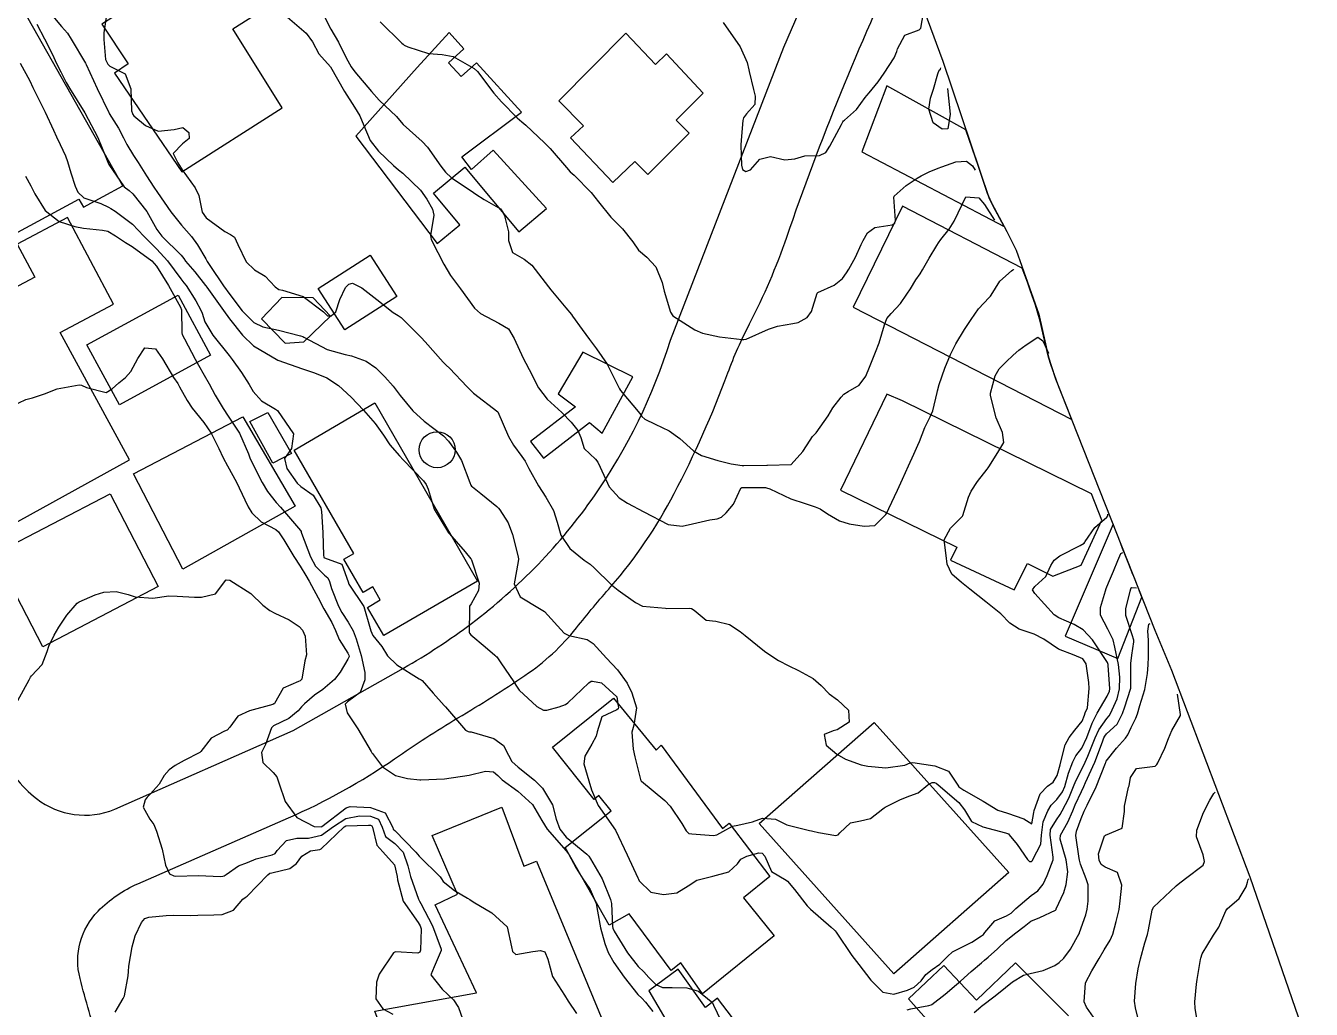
# Model space of a CAD drawing. Header units: metres. Extents: x 298520 to 308411, y 7433745 to 7450750.
# Drawn here: x 302064.3 to 302169.2, y 7441875.2 to 7441955.4 of the extents above; entities that cross this region are included whole.
import ezdxf

# ---------------------------------------------------------------- set-up
doc = ezdxf.new("R2010")
doc.units = ezdxf.units.M
doc.header["$LTSCALE"] = 10
for name, color, linetype in [('Area', 45, 'Continuous'), ('Curvas de Nivel 1m', 11, 'Continuous'), ('Curvas de Nivel 5m', 15, 'Continuous'), ('Edificações', 30, 'Continuous'), ('Vias Primárias', 230, 'Continuous')]:
    doc.layers.add(name, color=color, linetype=linetype)

msp = doc.modelspace()

# ---------------------------------------------------------------- linework, layer by layer
at = {"layer": 'Area'}
msp.add_polyline3d([(302136.29, 7441960.23, 730.65), (302139.12, 7441952.54, 731.31), (302142.91, 7441941.34, 732.93), (302144.36, 7441938.65, 738.67), (302145.11, 7441937.12, 738.94), (302146.96, 7441931.9, 739.96), (302147.76, 7441928.4, 740.87), (302147.98, 7441927.71, 741.01), (302148.34, 7441926.63, 735.45), (302156.44, 7441906.13, 740.71), (302157.79, 7441902.86, 739.09), (302164.18, 7441886, 741.53), (302169.21, 7441871.5, 743.16)], dxfattribs=at)
at = {"layer": 'Curvas de Nivel 1m', "flags": 128}
for points, elevation in [([(302066.35, 7441956.38), (302067.18, 7441955.38), (302067.67, 7441954.85), (302067.98, 7441954.36), (302069.14, 7441952.39), (302069.18, 7441952.34), (302069.21, 7441952.27), (302070.09, 7441950.33), (302071.05, 7441948.36), (302071.07, 7441948.32), (302071.09, 7441948.29), (302071.85, 7441947.08), (302072.24, 7441946.3), (302072.51, 7441945.74), (302073.06, 7441944.86), (302073.44, 7441944.29), (302074.12, 7441943.19), (302074.72, 7441942.27), (302075.02, 7441941.84), (302076.12, 7441940.26), (302076.99, 7441939.18), (302077.81, 7441938.24), (302078.3, 7441937.57), (302078.96, 7441936.43), (302079.08, 7441936.22), (302079.29, 7441935.88), (302080.42, 7441934.21), (302080.92, 7441933.51), (302081.93, 7441932.19), (302082.89, 7441931.23), (302083.61, 7441930.89), (302084.89, 7441930.6), (302086.69, 7441930.13), (302086.88, 7441930.08), (302086.98, 7441930.03), (302088.87, 7441929.03), (302090.34, 7441928.61), (302090.86, 7441928.52), (302092.06, 7441928.07), (302092.85, 7441927.53), (302093.59, 7441926.8), (302094.25, 7441926.04), (302094.5, 7441925.71), (302094.83, 7441925.28), (302095.87, 7441924.02), (302096.8, 7441923.17), (302098.37, 7441921.99), (302098.78, 7441921.56), (302099.43, 7441920.64), (302099.84, 7441919.97), (302100.53, 7441918.17), (302100.61, 7441917.96), (302100.66, 7441917.89), (302100.73, 7441917.82), (302101.41, 7441917.27), (302102.72, 7441916.23), (302102.86, 7441916.08), (302102.98, 7441915.94), (302103.65, 7441914.88), (302104.01, 7441913.92), (302104.46, 7441912.12), (302104.5, 7441911.91), (302104.47, 7441911.72), (302104.13, 7441909.92), (302104.63, 7441908.84), (302106.21, 7441907.89), (302106.61, 7441907.64), (302108.22, 7441905.87), (302108.59, 7441905.68), (302110.1, 7441905.36), (302110.59, 7441905.05), (302111.67, 7441903.83), (302112.56, 7441902.89), (302113.37, 7441901.81), (302113.75, 7441901.02), (302114.13, 7441899.8), (302113.92, 7441898.39), (302113.75, 7441897.81), (302113.86, 7441896.42), (302113.99, 7441895.8), (302114.45, 7441893.94), (302114.49, 7441893.84), (302114.52, 7441893.8), (302116.43, 7441892.22), (302116.88, 7441891.77), (302117.82, 7441890.35), (302118.18, 7441889.75), (302118.4, 7441889.55), (302118.63, 7441889.51), (302120.4, 7441889.37), (302120.68, 7441889.43), (302121.16, 7441889.71), (302121.97, 7441890.14), (302122.41, 7441890.21), (302123.6, 7441890.5), (302124.41, 7441890.8), (302125.47, 7441890.72), (302126.41, 7441890.24), (302128.26, 7441889.77), (302128.4, 7441889.76), (302128.51, 7441889.73), (302128.99, 7441889.62), (302130.4, 7441889.38), (302130.58, 7441889.42), (302130.72, 7441889.6), (302131.59, 7441890.41), (302132.41, 7441890.58), (302133.22, 7441890.77), (302134.24, 7441891.56), (302134.34, 7441891.64), (302134.42, 7441891.68), (302135.67, 7441892.3), (302136.44, 7441892.6), (302137.11, 7441892.85), (302137.92, 7441893.52), (302138.27, 7441893.7), (302138.45, 7441893.7), (302138.59, 7441893.65), (302138.76, 7441893.51), (302140.43, 7441892.07), (302140.91, 7441891.48), (302141.47, 7441890.53), (302142.41, 7441890.08), (302144.26, 7441889.58), (302144.4, 7441889.55), (302144.48, 7441889.51), (302144.55, 7441889.44), (302145.19, 7441888.63), (302146.05, 7441887.41), (302146.2, 7441887.24), (302146.37, 7441887.25), (302146.44, 7441887.34), (302146.49, 7441887.41), (302147.13, 7441888.67), (302147.19, 7441889.4), (302147.32, 7441890.49), (302147.69, 7441891.4), (302147.97, 7441891.85), (302148.44, 7441892.31), (302148.9, 7441892.93), (302149.08, 7441893.38), (302149.39, 7441894.45), (302149.73, 7441895.38), (302149.98, 7441895.87), (302150.48, 7441896.51), (302150.9, 7441897.36), (302151.32, 7441898.55), (302151.73, 7441899.35), (302152.54, 7441900.73), (302152.74, 7441901.14), (302152.77, 7441901.34), (302152.64, 7441903.26), (302152.63, 7441903.34), (302152.57, 7441903.5), (302151.35, 7441905.35), (302150.6, 7441906.16), (302149.84, 7441906.6), (302148.61, 7441907.14), (302148.21, 7441907.39), (302146.64, 7441909.11), (302146.46, 7441909.41), (302146.65, 7441909.69), (302147.55, 7441910.5), (302147.94, 7441911.4), (302148.21, 7441911.85), (302148.67, 7441912.19), (302150.34, 7441913.03), (302150.68, 7441913.22), (302150.72, 7441913.32), (302150.74, 7441913.36), (302151.54, 7441914.51), (302152.51, 7441915.34), (302152.6, 7441915.46), (302152.6, 7441915.58)], 736), ([(302085.63, 7441956.15), (302087.17, 7441954.83), (302087.68, 7441954.12), (302088.2, 7441953.16), (302089.14, 7441952.1), (302090.28, 7441950.09), (302091.1, 7441948.8), (302091.53, 7441948.08), (302091.87, 7441947.29), (302092.38, 7441946.07), (302093.06, 7441945.2), (302094.3, 7441944.04), (302094.7, 7441943.69), (302095.04, 7441943.41), (302096.49, 7441942.02), (302097.02, 7441941.3), (302097.47, 7441940.47), (302097.59, 7441940), (302097.3, 7441938.33), (302097.35, 7441938), (302097.9, 7441936.94), (302098.4, 7441935.99), (302098.94, 7441935.07), (302099.75, 7441933.97), (302100.91, 7441932.41), (302101.38, 7441931.96), (302102.9, 7441931.17), (302103.68, 7441930.72), (302104.13, 7441929.92), (302104.86, 7441928.31), (302105.09, 7441927.91), (302105.35, 7441927.4), (302106.13, 7441925.9), (302106.82, 7441924.98), (302108.02, 7441923.88), (302108.8, 7441923.1), (302109.34, 7441922.41), (302109.57, 7441921.86), (302109.86, 7441920.94), (302110.77, 7441920.07), (302110.97, 7441919.84), (302111.17, 7441919.42), (302111.9, 7441917.83), (302112.72, 7441916.92), (302113.39, 7441916.48), (302114.71, 7441915.79), (302116.7, 7441914.74), (302117.86, 7441914.6), (302118.7, 7441914.8), (302120.12, 7441915.14), (302120.71, 7441915.21), (302121.07, 7441915.36), (302121.45, 7441915.71), (302122.03, 7441916.4), (302122.64, 7441917.7), (302122.69, 7441917.75), (302122.73, 7441917.76), (302124.65, 7441917.76), (302124.73, 7441917.75), (302125, 7441917.67), (302126.72, 7441916.85), (302127.9, 7441916.46), (302128.72, 7441916.19), (302129.11, 7441916.02), (302129.72, 7441915.61), (302130.7, 7441915.05), (302131.48, 7441914.81), (302132.7, 7441914.6), (302133.59, 7441914.68), (302134.49, 7441915.56), (302134.57, 7441915.71), (302134.72, 7441916.05), (302135.42, 7441917.55), (302135.84, 7441918.45), (302136.34, 7441919.54), (302136.77, 7441920.48), (302137.1, 7441921.21), (302137.22, 7441921.53), (302137.66, 7441922.66), (302138.09, 7441923.52), (302138.31, 7441924.01), (302138.66, 7441925.51), (302138.69, 7441925.65), (302138.84, 7441926.16), (302139.3, 7441927.5), (302139.75, 7441928.61), (302140.2, 7441929.49), (302140.89, 7441930.65), (302141.23, 7441931.15), (302141.44, 7441931.47), (302142.04, 7441932.34), (302142.92, 7441933.27), (302143.01, 7441933.37), (302143.07, 7441933.46), (302143.78, 7441934.61), (302144.74, 7441935.44), (302144.85, 7441935.54), (302144.89, 7441935.56), (302144.92, 7441935.52)], 734), ([(302088.69, 7441956.11), (302089.18, 7441955.16), (302089.79, 7441954.09), (302090.42, 7441952.82), (302090.84, 7441952.08), (302091.14, 7441951.68), (302092.5, 7441950.07), (302093.11, 7441949.38), (302094.53, 7441948.04), (302094.79, 7441947.74), (302095.09, 7441947.38), (302096.63, 7441946.01), (302097.07, 7441945.53), (302098.14, 7441943.99), (302098.54, 7441943.49), (302099.03, 7441943.04), (302100.63, 7441941.96), (302101.02, 7441941.7), (302101.7, 7441941.27), (302103.01, 7441940.51), (302103.24, 7441940.17), (302103.35, 7441939.93), (302103.67, 7441938.62), (302103.67, 7441937.93), (302103.99, 7441936.95), (302104.96, 7441936.39), (302105.59, 7441935.9), (302106.93, 7441934.15), (302107.13, 7441933.89), (302108.35, 7441932.44), (302108.81, 7441931.87), (302108.9, 7441931.75), (302109.69, 7441930.66), (302110.29, 7441929.85), (302110.87, 7441929.08), (302111.72, 7441927.83), (302112.66, 7441925.99), (302112.74, 7441925.82), (302112.83, 7441925.69), (302114.39, 7441923.8), (302114.56, 7441923.56), (302114.8, 7441923.33), (302115.64, 7441922.94), (302116.79, 7441922.38), (302117.65, 7441921.76), (302118.77, 7441920.77), (302119.42, 7441920.39), (302120.77, 7441919.98), (302121.84, 7441919.71), (302122.76, 7441919.57), (302122.9, 7441919.56), (302124.76, 7441919.6), (302124.83, 7441919.6), (302126.76, 7441919.65), (302127.7, 7441920.71), (302128.29, 7441921.63), (302128.5, 7441921.92), (302128.79, 7441922.24), (302129.76, 7441923.62), (302130.14, 7441924.28), (302130.83, 7441925.13), (302131.05, 7441925.38), (302131.39, 7441925.59), (302132.29, 7441926.13), (302132.85, 7441926.84), (302133.15, 7441927.58), (302133.64, 7441928.8), (302133.93, 7441929.56), (302134.37, 7441931.03), (302134.57, 7441931.56), (302134.91, 7441931.96), (302135.67, 7441932.78), (302136.2, 7441933.54), (302136.48, 7441933.99), (302136.94, 7441934.7), (302137.27, 7441935.2), (302137.46, 7441935.52), (302138.01, 7441936.47), (302138.63, 7441937.51), (302138.77, 7441937.72), (302138.98, 7441938.01), (302139.65, 7441938.84), (302140.06, 7441939.49), (302141.02, 7441941.48), (302142.06, 7441941.39), (302142.54, 7441940.87), (302143.35, 7441939.59)], 733), ([(302093.19, 7441955.77), (302094.97, 7441954.03), (302095.07, 7441953.94), (302095.16, 7441953.87), (302095.47, 7441953.71), (302097.15, 7441953.19), (302098.26, 7441953.1), (302099.15, 7441952.92), (302100.88, 7441951.96), (302101.14, 7441951.7), (302102.47, 7441949.95), (302103.11, 7441949.23), (302104.38, 7441947.92), (302104.76, 7441947.59), (302105.09, 7441947.33), (302106.62, 7441945.89), (302107.07, 7441945.44), (302108.4, 7441943.87), (302108.71, 7441943.53), (302109.04, 7441943.25), (302110.43, 7441941.85), (302111.02, 7441941.08), (302112.04, 7441939.83), (302112.99, 7441938.88), (302113.83, 7441937.81), (302114.29, 7441937.13), (302114.96, 7441936.57), (302115.7, 7441935.78), (302116.21, 7441934.5), (302116.39, 7441933.78), (302116.91, 7441932.07), (302117.1, 7441931.77), (302118.89, 7441930.63), (302119.52, 7441930.37), (302120.89, 7441930.07), (302122.75, 7441929.84), (302122.88, 7441929.83), (302123.07, 7441929.88), (302124.89, 7441930.68), (302125.63, 7441930.93), (302126.9, 7441931.14), (302127.32, 7441931.22), (302128.05, 7441931.64), (302128.42, 7441932.12), (302128.87, 7441933.63), (302128.89, 7441933.66), (302128.92, 7441933.69), (302130.26, 7441934.28), (302130.94, 7441934.83), (302131.27, 7441935.28), (302131.47, 7441935.59), (302131.99, 7441936.57), (302132.47, 7441937.59), (302132.63, 7441937.93), (302132.99, 7441938.55), (302133.59, 7441938.97), (302135, 7441939.19), (302135.21, 7441939.34), (302135.26, 7441939.55), (302135.12, 7441941.45), (302135.16, 7441941.55), (302136.15, 7441942.42), (302137.04, 7441943.01), (302137.37, 7441943.19), (302138.02, 7441943.52), (302138.75, 7441943.82), (302139.05, 7441943.92), (302140.2, 7441944.34), (302141.06, 7441944.39), (302141.54, 7441944.02), (302141.78, 7441943.65)], 732), ([(302121.19, 7441955.72), (302122.6, 7441953.71), (302123.15, 7441952.44), (302123.3, 7441951.85), (302123.33, 7441951.7), (302123.68, 7441950.24), (302123.81, 7441949.69), (302123.79, 7441949.02), (302123.1, 7441948.26), (302122.87, 7441947.93), (302122.8, 7441947.7), (302122.66, 7441946.12), (302122.64, 7441945.7), (302122.69, 7441944.06), (302122.77, 7441943.7), (302123.04, 7441943.56), (302123.42, 7441943.69), (302124.18, 7441944.56), (302125.06, 7441944.78), (302126.22, 7441944.49), (302127.06, 7441944.57), (302127.87, 7441944.84), (302129.06, 7441944.85), (302129.58, 7441945.11), (302129.9, 7441945.62), (302130.86, 7441947.38), (302130.97, 7441947.6), (302131.02, 7441947.68), (302131.1, 7441947.74), (302132.08, 7441948.61), (302132.79, 7441949.58), (302132.94, 7441949.76), (302133.12, 7441949.96), (302133.84, 7441950.86), (302134.34, 7441951.56), (302135.16, 7441952.83), (302135.37, 7441953.34), (302135.42, 7441953.55), (302136.04, 7441954.68), (302137.19, 7441955.11), (302137.33, 7441955.25), (302137.54, 7441956.5)], 731), ([(302065.18, 7441955.57), (302065.81, 7441954.38), (302066.44, 7441953.09), (302066.79, 7441952.37), (302067.14, 7441951.68), (302067.58, 7441950.81), (302067.84, 7441950.36), (302069.09, 7441948.34), (302070.14, 7441946.33), (302070.92, 7441944.46), (302070.97, 7441944.32), (302071.05, 7441944.13), (302072.3, 7441942.3), (302072.71, 7441941.99), (302073.02, 7441941.74), (302074.15, 7441940.28), (302074.98, 7441938.81), (302075.37, 7441938.27), (302076.96, 7441936.72), (302077.17, 7441936.46), (302077.32, 7441936.24), (302078.07, 7441935.36), (302078.93, 7441934.26), (302078.96, 7441934.22), (302079.05, 7441934.1), (302080.4, 7441932.2), (302080.9, 7441931.54), (302081.97, 7441930.19), (302082.87, 7441929.33), (302084.85, 7441928.15), (302086.85, 7441927.46), (302087.85, 7441927.12), (302088.84, 7441926.72), (302089.8, 7441926.09), (302090.82, 7441925.14), (302091.85, 7441924.07), (302092.8, 7441922.99), (302093.47, 7441922.05), (302093.98, 7441921.25), (302094.77, 7441920.34), (302095.08, 7441920.03), (302096.74, 7441918.32), (302096.96, 7441918.01), (302097.12, 7441917.62), (302097.62, 7441916), (302098.7, 7441914.2), (302098.79, 7441914.08), (302098.87, 7441913.99), (302100.13, 7441912.51), (302100.59, 7441911.96), (302100.62, 7441911.92), (302100.66, 7441911.86), (302101.27, 7441909.95), (302101.23, 7441909.36), (302100.62, 7441908.28), (302100.5, 7441908.08), (302100.48, 7441907.96), (302100.48, 7441907.83), (302100.47, 7441905.96), (302100.5, 7441905.87), (302100.59, 7441905.76), (302101.77, 7441904.76), (302102.57, 7441904.08), (302102.65, 7441904.01), (302102.71, 7441903.94), (302103.04, 7441903.46), (302104.1, 7441901.92), (302104.27, 7441901.64), (302104.54, 7441901.23), (302106, 7441899.9), (302106.52, 7441899.61), (302106.81, 7441899.6), (302107.8, 7441899.88), (302108.33, 7441900.06), (302108.53, 7441900.19), (302110.23, 7441901.84), (302110.43, 7441901.96), (302110.54, 7441901.97), (302111.26, 7441901.83), (302112.53, 7441900.69), (302112.64, 7441899.94), (302112.65, 7441899.82), (302112.63, 7441899.71), (302112.52, 7441899.62), (302111.3, 7441899.05), (302110.91, 7441897.84), (302110.84, 7441897.48), (302110.48, 7441896.84), (302109.9, 7441895.85), (302109.83, 7441895.21), (302110.22, 7441893.84), (302110.44, 7441893.09), (302110.99, 7441891.83), (302112.4, 7441889.82), (302113.35, 7441887.81), (302114.24, 7441885.92), (302114.3, 7441885.8), (302114.35, 7441885.68), (302115.3, 7441884.74), (302116.34, 7441884.57), (302117.41, 7441884.7), (302118.35, 7441885.27), (302119.06, 7441885.74), (302120.36, 7441886.05), (302121.65, 7441886.42), (302122.37, 7441887.06), (302122.63, 7441887.44), (302123.12, 7441887.69), (302124.1, 7441887.96), (302124.38, 7441887.93), (302124.6, 7441887.68), (302125.15, 7441886.45), (302126.35, 7441885.72), (302126.45, 7441885.65), (302127.02, 7441884.96), (302128.06, 7441883.63), (302128.33, 7441883.36), (302130.01, 7441881.9), (302130.3, 7441881.64), (302130.33, 7441881.6), (302130.42, 7441881.48), (302131.71, 7441879.59), (302132.27, 7441878.84), (302133.25, 7441877.57), (302134.24, 7441876.59), (302135.14, 7441876.44), (302136.25, 7441876.75), (302136.79, 7441876.99), (302137.36, 7441877.52), (302137.73, 7441878.04), (302138.27, 7441878.43), (302138.9, 7441878.88), (302139.52, 7441879.5), (302139.91, 7441879.88), (302140.29, 7441880.06), (302141.5, 7441880.68), (302142.3, 7441881.19), (302142.45, 7441881.31), (302142.56, 7441881.46), (302143.37, 7441882.4), (302144.32, 7441882.83), (302144.72, 7441883.04), (302145.1, 7441883.43), (302146.34, 7441884.48), (302146.89, 7441884.86), (302147.32, 7441885.4), (302147.64, 7441886.12), (302148.14, 7441887.39), (302148.15, 7441887.62), (302147.88, 7441889.4), (302147.93, 7441889.87), (302148.42, 7441890.65), (302148.71, 7441891.1), (302148.87, 7441891.39), (302149.41, 7441892.41), (302149.81, 7441893.38), (302149.99, 7441893.84), (302150.47, 7441894.78), (302150.76, 7441895.37), (302150.97, 7441895.86), (302151.57, 7441897.35), (302151.86, 7441898), (302152.52, 7441898.92), (302152.71, 7441899.15), (302152.83, 7441899.34), (302153.35, 7441900.52), (302153.55, 7441901.33), (302153.58, 7441902.3), (302153.46, 7441903.33), (302153.18, 7441904.73), (302153.03, 7441905.34), (302152.6, 7441906.2), (302152, 7441907.35), (302152, 7441907.97), (302152.4, 7441909.34), (302152.46, 7441909.53), (302152.65, 7441909.99), (302153.07, 7441910.93), (302153.43, 7441911.82), (302153.66, 7441912.38), (302153.82, 7441912.47)], 737), ([(302063.82, 7441952.4), (302064.59, 7441950.94), (302064.85, 7441950.39), (302065.12, 7441949.87), (302065.85, 7441948.38), (302066.53, 7441946.93), (302066.77, 7441946.37), (302067.07, 7441945.75), (302067.51, 7441944.82), (302067.68, 7441944.36), (302067.96, 7441943.43), (302068.31, 7441942.35), (302068.53, 7441941.86), (302069.01, 7441941.41), (302070.4, 7441940.93), (302071.01, 7441940.64), (302071.21, 7441940.52), (302071.57, 7441940.31), (302072.99, 7441939.26), (302073.91, 7441938.28), (302074.96, 7441937.2), (302075.84, 7441936.26), (302076.94, 7441934.8), (302077.17, 7441934.48), (302077.35, 7441934.24), (302078.14, 7441933.01), (302078.56, 7441932.23), (302078.66, 7441931.98), (302078.89, 7441931.29), (302079.54, 7441930.21), (302080.86, 7441928.53), (302081.12, 7441928.2), (302081.88, 7441927.16), (302082.5, 7441926.18), (302082.83, 7441925.61), (302083.5, 7441924.85), (302084.65, 7441924.15), (302084.81, 7441924.04), (302086.12, 7441922.14), (302085.95, 7441920.96), (302085.39, 7441920.14), (302085.59, 7441919.31), (302086.42, 7441918.13), (302086.73, 7441917.84), (302087.74, 7441917.13), (302088.36, 7441916.11), (302088.42, 7441915.82), (302088.52, 7441914.1), (302088.56, 7441912.21), (302088.59, 7441912.1), (302088.61, 7441912.05), (302088.66, 7441912.02), (302090.08, 7441911.51), (302090.59, 7441910.08), (302090.64, 7441909.87), (302091.87, 7441908.07), (302092.39, 7441906.27), (302092.45, 7441906.06), (302092.59, 7441905.7), (302093.33, 7441904.8), (302093.81, 7441904.04), (302094.56, 7441903.31), (302096.39, 7441902.17), (302096.54, 7441902.08), (302096.62, 7441902.01), (302097.53, 7441901), (302098.43, 7441899.99), (302098.52, 7441899.88), (302100.17, 7441897.96), (302100.38, 7441897.85), (302100.49, 7441897.83), (302100.63, 7441897.82), (302102.49, 7441897.3), (302103.27, 7441896.72), (302103.68, 7441895.92), (302103.96, 7441895.41), (302104.46, 7441894.96), (302105.79, 7441893.9), (302106.44, 7441893.23), (302107.28, 7441891.88), (302107.57, 7441890.72), (302107.86, 7441889.88), (302108.39, 7441889.24), (302110.08, 7441887.84), (302110.22, 7441887.7), (302110.37, 7441887.48), (302111.32, 7441885.83), (302112.01, 7441884.15), (302112.08, 7441883.82), (302112.17, 7441881.95), (302112.2, 7441881.82), (302112.3, 7441881.58), (302113.4, 7441879.81), (302114.27, 7441878.7), (302114.73, 7441878.25), (302115.12, 7441877.79), (302115.69, 7441877.22), (302116.24, 7441876.97), (302117.04, 7441876.97), (302118.24, 7441876.94), (302119.18, 7441876.67), (302120.23, 7441875.83), (302120.32, 7441875.72), (302120.42, 7441875.53), (302121.28, 7441873.71)], 738), ([(302139.52, 7441950.33), (302139.74, 7441948.23), (302139.55, 7441947.04), (302139.09, 7441947.01), (302138.34, 7441947.52), (302137.99, 7441948.63), (302138.13, 7441949.52), (302138.38, 7441950.26), (302138.73, 7441951.51), (302138.84, 7441951.81), (302138.95, 7441951.91), (302138.98, 7441952)], 732), ([(302064.26, 7441943.17), (302064.68, 7441942.39), (302065.02, 7441941.74), (302065.86, 7441940.38), (302066.99, 7441939.48), (302068.28, 7441939.05), (302068.98, 7441938.93), (302070.54, 7441938.76), (302070.98, 7441938.67), (302071.6, 7441938.31), (302072.42, 7441937.76), (302072.96, 7441937.44), (302074.57, 7441936.27), (302074.95, 7441935.83), (302075.93, 7441934.26), (302076.91, 7441932.47), (302076.97, 7441932.25), (302077.01, 7441930.38), (302077.04, 7441930.25), (302077.23, 7441929.89), (302078.11, 7441928.23), (302078.37, 7441927.75), (302078.84, 7441926.92), (302079.25, 7441926.22), (302079.73, 7441925.31), (302080.37, 7441924.2), (302080.8, 7441923.59), (302081.71, 7441922.19), (302082.44, 7441920.51), (302082.56, 7441920.18), (302082.76, 7441919.78), (302083.56, 7441918.17), (302084, 7441917.44), (302084.72, 7441916.55), (302085.07, 7441916.15), (302086.69, 7441914.26), (302086.75, 7441914.19), (302086.76, 7441914.13), (302086.78, 7441914.04), (302087.5, 7441912.12), (302087.91, 7441911.36), (302088.65, 7441910.61), (302088.93, 7441910.39), (302089.06, 7441910.1), (302089.22, 7441909.52), (302089.79, 7441908.09), (302090.07, 7441907.56), (302090.6, 7441906.77), (302091, 7441906.08), (302091.23, 7441905.43), (302091.65, 7441904.07), (302091.95, 7441902.67), (302091.95, 7441902.07), (302091.58, 7441901.03), (302090.52, 7441900.28), (302090.34, 7441900.08), (302090.51, 7441899.37), (302091.37, 7441898.07), (302092.47, 7441896.24), (302092.53, 7441896.12), (302092.57, 7441896.06), (302093.38, 7441894.97), (302094.46, 7441894.26), (302095.43, 7441894.02), (302096.45, 7441893.93), (302096.53, 7441893.93), (302098.45, 7441893.99), (302100.46, 7441894.29), (302101.79, 7441894.62), (302102.46, 7441894.58), (302102.8, 7441894.28), (302103.17, 7441893.93), (302104.44, 7441892.99), (302105.63, 7441891.9), (302106.41, 7441890.6), (302106.84, 7441889.89), (302108.38, 7441888.12), (302108.58, 7441887.87), (302109.21, 7441886.7), (302109.74, 7441885.85), (302109.99, 7441885.49), (302110.34, 7441884.98), (302110.83, 7441883.84), (302110.95, 7441883.21), (302111.19, 7441881.83), (302111.55, 7441880.57), (302111.82, 7441879.82), (302112.27, 7441879.02), (302113.13, 7441877.81), (302114.24, 7441876.41), (302114.55, 7441876.11), (302114.87, 7441875.79), (302115.46, 7441875.02)], 739), ([(302063.61, 7441900.4), (302064.54, 7441902.08), (302064.65, 7441902.28), (302064.74, 7441902.39), (302065.6, 7441903.34), (302066.02, 7441904.38), (302066.14, 7441904.81), (302066.59, 7441905.73), (302066.98, 7441906.36), (302067.62, 7441907.34), (302068.47, 7441908.34), (302068.62, 7441908.45), (302069.94, 7441909.02), (302070.63, 7441909.24), (302071.65, 7441909.29), (302072.63, 7441909.05), (302073.19, 7441908.85), (302074.63, 7441908.73), (302075.96, 7441908.92), (302076.62, 7441908.91), (302078.03, 7441908.82), (302078.62, 7441908.83), (302079.75, 7441909.09), (302080.59, 7441910.2), (302080.62, 7441910.23), (302080.64, 7441910.23), (302080.94, 7441910.2), (302082.63, 7441909.12), (302083.61, 7441908.17), (302084.18, 7441907.73), (302084.61, 7441907.52), (302085.77, 7441906.97), (302086.6, 7441906.44), (302086.85, 7441906.13), (302087.08, 7441905.64), (302087.18, 7441904.12), (302087.06, 7441903.63), (302086.81, 7441902.13), (302086.68, 7441901.99), (302086.54, 7441901.93), (302085.28, 7441901.39), (302084.56, 7441900.15), (302084.55, 7441900.13), (302084.52, 7441900.11), (302084.44, 7441900.07), (302082.52, 7441899.55), (302081.58, 7441899.12), (302080.94, 7441898.2), (302080.72, 7441897.97), (302080.5, 7441897.88), (302079.39, 7441897.31), (302078.55, 7441896.23), (302078.47, 7441896.14), (302077.21, 7441895.5), (302076.46, 7441895.08), (302075.97, 7441894.74), (302075.56, 7441894.26), (302075.15, 7441893.56), (302074.43, 7441892.75), (302074.19, 7441892.51), (302074.02, 7441892.28), (302073.84, 7441891.7), (302074.41, 7441890.72), (302074.72, 7441890.27), (302074.94, 7441889.73), (302075.4, 7441888.26), (302075.68, 7441886.95), (302075.99, 7441886.25), (302076.35, 7441886.08), (302076.53, 7441886.07), (302078.35, 7441886.1), (302080.19, 7441886.04), (302080.35, 7441886.06), (302080.46, 7441886.09), (302080.62, 7441886.2), (302081.64, 7441886.91), (302082.37, 7441887.18), (302083.08, 7441887.46), (302084.38, 7441887.81), (302084.62, 7441887.91), (302084.8, 7441888.15), (302085.56, 7441888.97), (302086.39, 7441889.16), (302087.34, 7441889.17), (302088.4, 7441889.41), (302089.39, 7441890.1), (302090.41, 7441890.76), (302091.51, 7441890.97), (302092.41, 7441890.94), (302093.06, 7441890.7), (302093.36, 7441890.05), (302093.64, 7441889.28), (302094.39, 7441888.71), (302095.08, 7441888.02), (302095.47, 7441886.91), (302095.68, 7441886.02), (302096.33, 7441884.18), (302096.39, 7441884.07), (302096.42, 7441884.01), (302096.52, 7441883.82), (302097.48, 7441882), (302098.17, 7441880.11), (302098.17, 7441879.99), (302097.61, 7441878.65), (302097.33, 7441878), (302098.25, 7441876.85), (302099.18, 7441875.98), (302099.59, 7441875.33), (302100.09, 7441873.96)], 741), ([(302136.23, 7441875.15), (302136.52, 7441875.24), (302137.99, 7441875.51), (302138.18, 7441875.56), (302138.23, 7441875.58), (302139.31, 7441876.43), (302140.25, 7441877.22), (302140.56, 7441877.49), (302141.45, 7441878.29), (302142.28, 7441878.99), (302142.53, 7441879.21), (302142.82, 7441879.45), (302143.6, 7441880.14), (302144.3, 7441880.82), (302145.09, 7441881.43), (302145.77, 7441881.95), (302146.32, 7441882.38), (302147.04, 7441882.68), (302148.33, 7441883.28), (302148.37, 7441883.35), (302148.39, 7441883.39), (302149.01, 7441884.72), (302149.21, 7441885.38), (302149.34, 7441886.4), (302149.21, 7441887.38), (302148.71, 7441889.08), (302148.74, 7441889.39), (302149.33, 7441890.47), (302149.73, 7441891.38), (302149.94, 7441891.87), (302150.45, 7441892.97), (302150.63, 7441893.37), (302150.79, 7441893.7), (302151.53, 7441895.35), (302152.16, 7441897.02), (302152.28, 7441897.34), (302152.35, 7441897.49), (302152.5, 7441897.67), (302153.37, 7441898.47), (302153.8, 7441899.33), (302153.99, 7441899.87), (302154.46, 7441901.32), (302154.47, 7441901.39), (302154.48, 7441903.32), (302154.48, 7441903.4), (302154.57, 7441904.09), (302154.73, 7441905.18), (302154.73, 7441905.32), (302154.6, 7441905.76), (302154.06, 7441907.33), (302154.06, 7441907.88), (302154.42, 7441909.32), (302154.47, 7441909.49), (302154.51, 7441909.59), (302154.55, 7441909.62), (302154.94, 7441909.58)], 738), ([(302141.68, 7441874.92), (302142.23, 7441875.4), (302142.26, 7441875.43), (302142.3, 7441875.46), (302143.39, 7441876.3), (302144.25, 7441876.96), (302144.83, 7441877.43), (302145.71, 7441877.97), (302146.26, 7441878.11), (302147.32, 7441878.35), (302148.27, 7441878.76), (302148.64, 7441879.02), (302149.01, 7441879.38), (302149.56, 7441880.11), (302150.27, 7441881.37), (302150.28, 7441881.39), (302150.3, 7441881.45), (302150.8, 7441882.89), (302150.91, 7441883.36), (302151, 7441884.02), (302150.99, 7441885.36), (302150.83, 7441885.84), (302150.37, 7441887.04), (302150.28, 7441887.37), (302150.26, 7441887.49), (302149.98, 7441889.37), (302150.05, 7441889.73), (302150.42, 7441890.75), (302150.67, 7441891.37), (302150.91, 7441891.84), (302151.65, 7441893.35), (302152.4, 7441895.27), (302152.43, 7441895.34), (302152.47, 7441895.43), (302153.32, 7441896.5), (302154.05, 7441897.32), (302154.23, 7441897.59), (302154.51, 7441898.18), (302154.89, 7441898.94), (302155.01, 7441899.31), (302155.2, 7441899.98), (302155.63, 7441901.3), (302155.83, 7441902.58), (302155.88, 7441903.3), (302155.92, 7441903.95), (302155.91, 7441905.3), (302155.86, 7441906.04), (302155.94, 7441906.63), (302156.05, 7441906.68)], 739), ([(302155.13, 7441874.21), (302154.87, 7441875.31), (302154.78, 7441875.85), (302154.88, 7441877.31), (302155.08, 7441878.5), (302155.26, 7441879.31), (302155.63, 7441880.63), (302155.84, 7441881.3), (302155.93, 7441881.67), (302156.21, 7441883.29), (302156.34, 7441883.53), (302158.19, 7441885.27), (302158.35, 7441885.41), (302158.95, 7441885.86), (302160.37, 7441886.95), (302160.49, 7441887.25), (302160.38, 7441887.81), (302159.85, 7441889.26), (302159.87, 7441889.8), (302160.42, 7441891.25), (302160.93, 7441892.26), (302161.25, 7441892.81), (302161.37, 7441892.91)], 741), ([(302071.58, 7441874.95), (302072.23, 7441876.07), (302072.33, 7441876.3), (302072.63, 7441877.92), (302072.65, 7441878.29), (302072.69, 7441878.72), (302072.95, 7441880.29), (302073.21, 7441881.2), (302073.71, 7441882.28), (302073.98, 7441882.6), (302074.31, 7441882.7), (302075.72, 7441882.85), (302076.31, 7441882.87), (302077.69, 7441882.86), (302078.31, 7441882.88), (302079.62, 7441882.9), (302080.31, 7441882.93), (302081.24, 7441883.27), (302082, 7441884.18), (302082.19, 7441884.32), (302082.34, 7441884.42), (302084.02, 7441886.16), (302084.2, 7441886.3), (302084.36, 7441886.34), (302085.82, 7441886.68), (302086.37, 7441887.1), (302086.81, 7441887.69), (302087.51, 7441888.12), (302088.28, 7441888.22), (302088.38, 7441888.28), (302090.26, 7441890.08), (302090.4, 7441890.15), (302092.25, 7441890.22), (302092.4, 7441890.21), (302092.52, 7441890.17), (302092.57, 7441890.06), (302092.93, 7441888.59), (302093.42, 7441888.04), (302094.37, 7441886.98), (302094.59, 7441886.03), (302094.62, 7441885.76), (302095.07, 7441884.02), (302096.31, 7441882.27), (302096.47, 7441882.01), (302096.54, 7441881.77), (302096.5, 7441880.01), (302096.44, 7441879.85), (302096.28, 7441879.78), (302094.44, 7441879.87), (302094.28, 7441879.81), (302093.11, 7441878.05), (302092.89, 7441877.41), (302092.85, 7441876.05), (302093.43, 7441875.24), (302094.22, 7441874.79)], 742), ([(302160.07, 7441873.39), (302159.72, 7441875.26), (302159.69, 7441875.81), (302159.84, 7441877.25), (302159.9, 7441877.62), (302160.16, 7441879.25), (302160.18, 7441879.36), (302160.29, 7441879.71), (302161.22, 7441881.24), (302161.65, 7441881.89), (302162.22, 7441883.22), (302162.33, 7441883.38), (302163.33, 7441884.23), (302163.88, 7441885.2), (302164, 7441885.56), (302164.07, 7441885.78), (302164.1, 7441885.84)], 742)]:
    msp.add_lwpolyline(points, dxfattribs=dict(at, elevation=elevation))
at = {"layer": 'Curvas de Nivel 5m', "flags": 128}
for points, elevation in [([(302070.86, 7441956.32), (302070.64, 7441954.86), (302070.63, 7441954.33), (302070.77, 7441952.7), (302070.97, 7441952.32), (302071.14, 7441952.15), (302072.37, 7441951.53), (302072.85, 7441950.29), (302072.9, 7441948.49), (302072.97, 7441948.29), (302073.01, 7441948.21), (302073.09, 7441948.1), (302074.05, 7441947.31), (302075.08, 7441946.85), (302076.37, 7441946.97), (302077.08, 7441947.15), (302077.58, 7441946.74), (302077.61, 7441946.24), (302077.07, 7441945.82), (302076.29, 7441945.03), (302076.67, 7441944.25), (302077.04, 7441943.68), (302078.11, 7441942.23), (302078.39, 7441941.6), (302078.68, 7441940.22), (302079, 7441939.77), (302080.52, 7441938.66), (302080.98, 7441938.41), (302081.31, 7441938.2), (302081.57, 7441937.6), (302082.25, 7441936.19), (302082.95, 7441935.52), (302083.8, 7441935.02), (302084.62, 7441934.15), (302084.93, 7441933.93), (302085.22, 7441933.86), (302086.92, 7441933.34), (302088.58, 7441932.1), (302088.73, 7441931.93), (302088.9, 7441931.77), (302089.21, 7441931.78), (302089.57, 7441932.09), (302089.9, 7441933.1), (302090.38, 7441934.09), (302090.65, 7441934.37), (302090.94, 7441934.44), (302091.7, 7441934.07), (302092.92, 7441933.12), (302094.27, 7441932.04), (302094.68, 7441931.81), (302094.9, 7441931.65), (302096.54, 7441930.01), (302096.88, 7441929.66), (302098.33, 7441927.99), (302098.6, 7441927.74), (302098.85, 7441927.51), (302100.31, 7441925.97), (302100.83, 7441925.46), (302102.81, 7441923.94), (302103.67, 7441921.93), (302104.09, 7441921.23), (302104.77, 7441920.3), (302105.03, 7441919.91), (302105.34, 7441919.31), (302106.13, 7441917.9), (302106.72, 7441916.98), (302107.34, 7441915.88), (302107.65, 7441914.94), (302107.95, 7441913.88), (302108.68, 7441912.79), (302109.86, 7441911.85), (302110.33, 7441911.51), (302110.66, 7441911.2), (302112.09, 7441909.83), (302112.64, 7441909.39), (302114.04, 7441908.38), (302114.62, 7441908.09), (302116.48, 7441907.91), (302116.61, 7441907.9), (302118.46, 7441907.91), (302118.62, 7441907.9), (302118.84, 7441907.75), (302119.82, 7441906.95), (302120.6, 7441906.86), (302121.71, 7441906.6), (302122.6, 7441906.02), (302122.99, 7441905.7), (302124.58, 7441904.42), (302125.02, 7441904.11), (302125.72, 7441903.66), (302126.57, 7441903.21), (302127.35, 7441902.85), (302128.55, 7441902.19), (302129.19, 7441901.62), (302129.85, 7441900.92), (302130.53, 7441900.44), (302131.42, 7441899.59), (302131.49, 7441898.61), (302130.5, 7441897.99), (302130.19, 7441897.91), (302129.44, 7441897.62), (302129.62, 7441896.75), (302130.48, 7441896.02), (302131.19, 7441895.59), (302132.47, 7441895.13), (302133.02, 7441895.02), (302134.47, 7441894.89), (302136.04, 7441895.11), (302136.47, 7441895.3), (302136.68, 7441895.32), (302138.47, 7441895.05), (302139.6, 7441894.63), (302140.35, 7441893.48), (302140.45, 7441893.35), (302140.85, 7441893.07), (302142.43, 7441892.17), (302143.63, 7441891.45), (302144.42, 7441891.2), (302145.73, 7441890.73), (302146.41, 7441890.33), (302146.57, 7441891.26), (302146.59, 7441891.41), (302147.07, 7441892.77), (302147.67, 7441893.4), (302148.13, 7441893.72), (302148.46, 7441894.28), (302148.71, 7441895.14), (302148.76, 7441895.39), (302149.11, 7441896.76), (302149.45, 7441897.38), (302149.9, 7441897.98), (302150.51, 7441898.71), (302150.69, 7441899.19), (302150.76, 7441899.37), (302150.95, 7441899.79), (302151.08, 7441901.36), (302151.05, 7441901.86), (302150.82, 7441903.37), (302150.57, 7441903.78), (302149.86, 7441904.09), (302148.58, 7441904.57), (302147.38, 7441905.4), (302146.6, 7441905.81), (302145.37, 7441906.2), (302144.61, 7441906.71), (302143.86, 7441907.45), (302142.63, 7441908.44), (302141.33, 7441909.47), (302140.65, 7441910.03), (302139.87, 7441910.71), (302139.49, 7441911.5), (302139.39, 7441912.22), (302139.24, 7441913.5), (302139.75, 7441914.44), (302140.71, 7441915.39), (302140.75, 7441915.44), (302140.77, 7441915.48), (302141.22, 7441916.98), (302141.44, 7441917.47), (302141.96, 7441918.25), (302142.76, 7441919.27), (302142.84, 7441919.38), (302142.89, 7441919.46), (302143.61, 7441920.62), (302144.11, 7441921.45), (302143.99, 7441922.25), (302143.48, 7441923.45), (302143.01, 7441925.28), (302143.01, 7441925.46), (302143.41, 7441926.89), (302143.73, 7441927.45), (302144.29, 7441928.02), (302144.87, 7441928.56), (302145.34, 7441928.97), (302145.93, 7441929.42), (302146.89, 7441930.03), (302147.3, 7441929.73), (302147.76, 7441928.73)], 735), ([(302063.13, 7441924.41), (302064.28, 7441924.94), (302064.82, 7441925.08), (302065.8, 7441925.41), (302066.83, 7441925.83), (302068.63, 7441926.15), (302068.83, 7441926.12), (302069.23, 7441925.94), (302070.82, 7441925.52), (302071.31, 7441925.83), (302071.87, 7441926.31), (302072.41, 7441926.73), (302072.84, 7441927.23), (302073.43, 7441928.29), (302074, 7441929.15), (302074.86, 7441929.07), (302075.44, 7441928.26), (302076.34, 7441926.75), (302076.68, 7441926.25), (302076.83, 7441925.98), (302077.44, 7441924.86), (302077.85, 7441924.23), (302078.8, 7441923.06), (302079.39, 7441922.21), (302080.03, 7441920.95), (302080.38, 7441920.2), (302080.75, 7441919.53), (302081.47, 7441918.19), (302082.14, 7441916.76), (302082.42, 7441916.18), (302082.71, 7441915.71), (302083.49, 7441914.96), (302084.69, 7441914.33), (302084.91, 7441914.15), (302085.33, 7441913.5), (302086.16, 7441912.13), (302086.66, 7441911.36), (302087.12, 7441910.59), (302087.4, 7441910.12), (302088.32, 7441908.41), (302088.47, 7441908.11), (302088.61, 7441907.86), (302089.25, 7441906.75), (302089.55, 7441906.1), (302089.86, 7441905.37), (302090.57, 7441904.24), (302090.65, 7441904.08), (302090.66, 7441903.99), (302090.57, 7441903.77), (302089.93, 7441902.71), (302089.47, 7441902.1), (302088.53, 7441901.29), (302087.83, 7441900.82), (302087.01, 7441900.13), (302086.79, 7441899.86), (302086.51, 7441899.55), (302085.73, 7441898.91), (302084.5, 7441898.31), (302084.32, 7441898.15), (302083.84, 7441896.8), (302083.52, 7441896.16), (302083.63, 7441895.33), (302084.46, 7441894.52), (302084.76, 7441894.15), (302084.92, 7441893.68), (302085.44, 7441892.14), (302086.41, 7441890.84), (302087.82, 7441890.12), (302088.4, 7441890.09), (302088.45, 7441890.11), (302090.42, 7441891.63), (302090.75, 7441891.74), (302092.42, 7441891.66), (302093.6, 7441891.23), (302094.22, 7441890.03), (302094.27, 7441889.9), (302094.4, 7441889.78), (302096.11, 7441888.01), (302096.38, 7441887.69), (302098.1, 7441885.99), (302098.21, 7441885.85), (302098.35, 7441885.61), (302099.27, 7441884.9), (302100.34, 7441884.26), (302100.51, 7441884.14), (302100.79, 7441883.96), (302102.32, 7441883.07), (302103.58, 7441881.93), (302103.93, 7441880.28), (302104.01, 7441879.92), (302104.28, 7441879.67), (302105.67, 7441879.9), (302106.28, 7441879.99), (302106.64, 7441879.89), (302106.88, 7441879.29), (302107.28, 7441877.88), (302108.24, 7441876.36), (302108.54, 7441875.87), (302109.22, 7441874.85)], 740), ([(302151.42, 7441874.55), (302150.87, 7441875.36), (302150.67, 7441875.8), (302150.78, 7441877.36), (302151.3, 7441878.32), (302151.89, 7441879.35), (302152.29, 7441880.04), (302152.8, 7441880.84), (302153.01, 7441881.33), (302153.29, 7441882.35), (302153.52, 7441883.33), (302153.62, 7441884.04), (302153.73, 7441885.33), (302153.39, 7441886.36), (302152.37, 7441886.78), (302152.05, 7441887.02), (302151.9, 7441887.35), (302151.84, 7441887.89), (302152.34, 7441889.34), (302152.4, 7441889.4), (302153.76, 7441889.98), (302153.96, 7441891.32), (302153.97, 7441891.78), (302154.3, 7441893.32), (302154.33, 7441893.44), (302154.45, 7441894.11), (302154.95, 7441894.83), (302156.47, 7441895.04), (302156.6, 7441895.16), (302156.67, 7441895.29), (302157.25, 7441896.51), (302157.54, 7441897.28), (302157.83, 7441897.95), (302158.52, 7441899.17), (302158.54, 7441899.24), (302158.29, 7441900.9)], 740)]:
    msp.add_lwpolyline(points, dxfattribs=dict(at, elevation=elevation))
at = {"layer": 'Edificações'}
for points in [[(302050.89, 7441926.16), (302058.38, 7441912.1), (302072.75, 7441920.02), (302067.09, 7441930.41), (302071.43, 7441932.73), (302067.68, 7441939.79), (302063.58, 7441937.62), (302065.01, 7441934.94), (302060.64, 7441932.62), (302059.2, 7441935.33), (302055.74, 7441933.35), (302055.3, 7441934.11), (302068.61, 7441941.3), (302068.97, 7441940.63), (302072.2, 7441942.37), (302060.21, 7441963.51), (302056.44, 7441961.19), (302063.37, 7441949.04), (302044.52, 7441938.71), (302048.91, 7441929.92), (302052.58, 7441931.9), (302054.5, 7441928.16)], [(302070.47, 7441955.57), (302072.63, 7441952.33), (302071.51, 7441951.58), (302077, 7441943.53), (302085.2, 7441948.75), (302081.16, 7441955.19), (302084.19, 7441957.1), (302080.76, 7441962.11)], [(302096.22, 7441952.03), (302091.2, 7441946.43), (302097.84, 7441937.67), (302099.69, 7441939.21), (302097.56, 7441941.77), (302100.12, 7441943.9), (302104.51, 7441938.62), (302106.79, 7441940.52), (302102.43, 7441945.29), (302100.66, 7441943.7), (302099.87, 7441944.75), (302104.73, 7441948.38), (302101.05, 7441952.42), (302099.8, 7441951.29), (302098.77, 7441952.42), (302100.02, 7441953.56), (302098.82, 7441954.88)], [(302107.79, 7441949.32), (302109.8, 7441947.28), (302108.74, 7441946.3), (302112.19, 7441942.66), (302113.99, 7441944.37), (302115.06, 7441943.3), (302118.43, 7441946.67), (302117.37, 7441947.74), (302119.57, 7441949.94), (302116.57, 7441953.14), (302115.67, 7441952.29), (302113.26, 7441954.84)], [(302088.14, 7441934), (302092.39, 7441936.73), (302094.56, 7441933.35), (302090.31, 7441930.62)], [(302069.26, 7441929.4), (302076.7, 7441933.45), (302079.36, 7441928.57), (302071.92, 7441924.51)], [(302083.5, 7441931.54), (302085.45, 7441929.54), (302086.96, 7441929.66), (302089.15, 7441931.74), (302087.73, 7441933.24), (302085.16, 7441933.26)], [(302109.73, 7441928.81), (302107.74, 7441925.4), (302109.15, 7441924.34), (302105.48, 7441921.53), (302106.52, 7441920.17), (302110.29, 7441923.06), (302111.33, 7441922.21), (302113.82, 7441926.81)], [(302134.56, 7441925.39), (302130.78, 7441917.56), (302140.28, 7441912.89), (302139.76, 7441911.85), (302144.96, 7441909.41), (302146.03, 7441911.58), (302148.12, 7441910.54), (302150.43, 7441911.42), (302152.11, 7441915.11), (302151.27, 7441917.24), (302135.83, 7441924.83)], [(302086.19, 7441920.81), (302092.77, 7441924.67), (302101.15, 7441910.13), (302093.5, 7441905.68), (302092.16, 7441907.99), (302093.2, 7441908.6), (302092.59, 7441909.65), (302091.8, 7441909.2), (302090.23, 7441911.91), (302091.05, 7441912.39)], [(302073.05, 7441918.89), (302082, 7441923.54), (302086.27, 7441916.24), (302077.1, 7441911.1)], [(302082.55, 7441923.14), (302084.02, 7441923.9), (302085.97, 7441920.55), (302084.45, 7441919.76)], [(302061.72, 7441912.35), (302071.16, 7441917.25), (302075.09, 7441909.69), (302065.65, 7441904.78)], [(302116.95, 7441878.36), (302113.52, 7441882.97), (302111.9, 7441882.05), (302108.31, 7441888.39), (302112.05, 7441891.39), (302111.05, 7441892.63), (302110.68, 7441892.32), (302107.26, 7441896.58), (302112.26, 7441900.59), (302115.74, 7441896.35), (302116.14, 7441896.74), (302121.15, 7441889.95), (302121.69, 7441890.39), (302125, 7441886.03), (302122.87, 7441884.28), (302125.36, 7441881.19), (302119.51, 7441876.46), (302117.75, 7441878.98)], [(302133.52, 7441898.6), (302144.51, 7441886.35), (302135.13, 7441878.1), (302124.14, 7441890.35)], [(302097.45, 7441889.37), (302103.14, 7441891.69), (302104.92, 7441886.88), (302105.97, 7441887.27), (302111.51, 7441873.9), (302103.44, 7441870.64), (302103.89, 7441869.62), (302107.64, 7441871.22), (302109.3, 7441867.68), (302105.28, 7441866.2), (302105.6, 7441865.33), (302096.76, 7441864.23), (302092.77, 7441875.03), (302101.07, 7441876.53), (302097.68, 7441883.72), (302099.51, 7441884.58)], [(302115.12, 7441876.7), (302122.12, 7441864.79), (302126.79, 7441868.2), (302120.74, 7441876.11), (302119.75, 7441875.35), (302117.52, 7441878.47)]]:
    msp.add_lwpolyline(points, close=True, dxfattribs=at)
for points, elevation in [([(302141.02, 7441946.94), (302134.56, 7441950.53), (302132.52, 7441945.16), (302144.14, 7441939.06), (302143.24, 7441940.73), (302142.77, 7441941.75), (302142.36, 7441942.97), (302142.03, 7441943.95)], 732.12), ([(302145.62, 7441935.67), (302135.85, 7441940.72), (302131.81, 7441932.47), (302149.65, 7441923.32), (302148.51, 7441926.21), (302147.98, 7441927.71), (302147.76, 7441928.4), (302147.36, 7441930.15), (302147.09, 7441931.34), (302146.69, 7441932.65), (302146.26, 7441933.86), (302146.04, 7441934.51)], 739.22), ([(302153.03, 7441914.78), (302149.12, 7441905.65), (302153.42, 7441903.81), (302155.38, 7441908.81), (302154.74, 7441910.45), (302154.65, 7441910.68), (302154.31, 7441911.52), (302154.04, 7441912.2), (302153.81, 7441912.8), (302153.63, 7441913.24)], 738.49)]:
    msp.add_lwpolyline(points, close=True, dxfattribs=dict(at, elevation=elevation))
msp.add_lwpolyline([(302149.4, 7441874.65), (302145.06, 7441878.99), (302141.88, 7441875.93), (302139.2, 7441878.78), (302136.33, 7441876.05), (302138.39, 7441873.72)], dxfattribs=at)
msp.add_circle((302097.85, 7441920.85), 1.47, dxfattribs=at)
at = {"layer": 'Vias Primárias'}
for points, elevation in [([(302118.06, 7442002.96), (302104.73, 7441992.12), (302095.87, 7441985.94), (302088.79, 7441982.67, 0.013352), (302084.35, 7441980.47, 0.002761), (302059.99, 7441964.51, -0.008047), (302043.41, 7441953.9, 0.289492), (302039.29, 7441945.45, 0.13949), (302041.31, 7441940.49), (302048.17, 7441926.09), (302058.99, 7441904.19), (302062.24, 7441896.21, 0.132671), (302065.15, 7441892.38, 0.266628), (302071.53, 7441891.51), (302086.1, 7441897.93), (302095.1, 7441903.03, 0.032676), (302100.66, 7441906.68, 0.079077), (302110.69, 7441917.09, 0.07747), (302116.89, 7441929.78), (302126.15, 7441953.7), (302131.09, 7441965.07, -0.044681), (302133.14, 7441968.84, 0.241117)], 748.9), ([(302070.25, 7441872.36, -0.013986), (302068.7, 7441877.71, -0.263786), (302070.17, 7441883.21, -0.09727), (302073.43, 7441885.44), (302085.71, 7441890.81, 0.048155), (302094.38, 7441895.64, -0.016803), (302099.55, 7441898.97, 0.01363), (302105.02, 7441902.43, 0.076562), (302109.22, 7441906.31, -0.010209), (302112.04, 7441909.69, 0.057936), (302117.2, 7441917.27, 0.031746), (302121.58, 7441927.11, -0.030752), (302123.36, 7441931.13, 0.036783), (302126.39, 7441938.19, -0.027849), (302135.85, 7441961.42, -34.209261)], 746.31)]:
    msp.add_lwpolyline(points, format="xyb", dxfattribs=dict(at, elevation=elevation))

doc.saveas('drawing.dxf')
